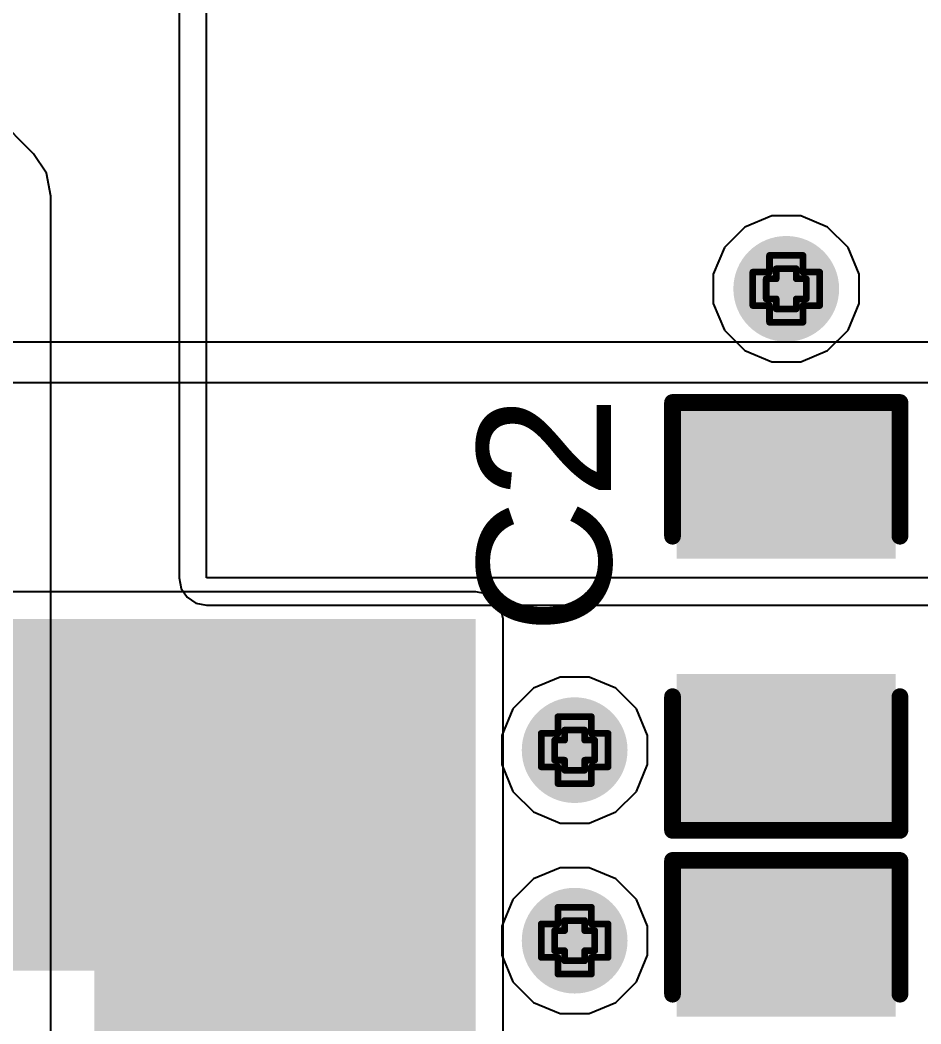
# Model space of a CAD drawing. Header units: inches. Extents: x -7 to 5163, y -3 to 5149.
# Drawn here: x 11.51 to 18.36, y 114.89 to 122.51 of the extents above; entities that cross this region are included whole.
import ezdxf

# ---------------------------------------------------------------- set-up
doc = ezdxf.new("R2010")
doc.units = ezdxf.units.IN
for name, color, linetype in [('Bottom Layer', 5, 'Continuous'), ('Bottom Solder', 6, 'Continuous'), ('Drill Drawing', 1, 'Continuous'), ('GND', 76, 'Continuous'), ('PWR', 16, 'Continuous'), ('Top Layer', 1, 'Continuous'), ('Top Overlay', 2, 'Continuous'), ('Top Paste', 8, 'Continuous'), ('Top Solder', 216, 'Continuous'), ('Via Holes', 16, 'Continuous')]:
    doc.layers.add(name, color=color, linetype=linetype)
doc.styles.add('Arial', font='', dxfattribs={"height": 0.2})
doc.styles.get('Arial').set_extended_font_data('Arial')

# ---------------------------------------------------------------- blocks, each defined once
blk = doc.blocks.new('C___0805_90')
at = {"layer": 'Top Layer'}
for points in [[(-1.524, 0.762), (-0.508, 0.762), (-0.508, -0.762), (-1.524, -0.762)], [(0.508, 0.762), (1.524, 0.762), (1.524, -0.762), (0.508, -0.762)]]:
    blk.add_hatch(color=1, dxfattribs=at).paths.add_polyline_path(points)
at = {"layer": 'Top Paste'}
for points in [[(-1.524, 0.762), (-0.508, 0.762), (-0.508, -0.762), (-1.524, -0.762)], [(0.508, 0.762), (1.524, 0.762), (1.524, -0.762), (0.508, -0.762)]]:
    blk.add_hatch(color=8, dxfattribs=at).paths.add_polyline_path(points)
at = {"layer": 'Top Solder'}
for points in [[(-1.594, 0.832), (-0.438, 0.832), (-0.438, -0.832), (-1.594, -0.832)], [(0.438, 0.832), (1.594, 0.832), (1.594, -0.832), (0.438, -0.832)]]:
    blk.add_hatch(color=216, dxfattribs=at).paths.add_polyline_path(points)
at = {"layer": 'Top Overlay'}
for points in [[(-1.6256, -0.8636, 0.127, 0.127, 0), (-1.6256, 0.8636, 0.127, 0.127, 0)], [(-0.6096, 0.8636, 0.127, 0.127, 0), (-1.6256, 0.8636, 0.127, 0.127, 0)], [(1.6256, 0.8636, 0.127, 0.127, 0), (0.6096, 0.8636, 0.127, 0.127, 0)], [(1.6256, -0.8636, 0.127, 0.127, 0), (1.6256, 0.8636, 0.127, 0.127, 0)], [(-0.6096, -0.8636, 0.127, 0.127, 0), (-1.6256, -0.8636, 0.127, 0.127, 0)], [(1.6256, -0.8636, 0.127, 0.127, 0), (0.6096, -0.8636, 0.127, 0.127, 0)]]:
    blk.add_lwpolyline(points, format="xyseb", dxfattribs=at)
for points in [[(-1.6574, 0.8636, 0.0635, 0.0635, 1), (-1.5938, 0.8636, 0.0635, 0.0635, 1)], [(-1.6574, 0.8636, 0.0635, 0.0635, 1), (-1.5938, 0.8636, 0.0635, 0.0635, 1)], [(-0.6413, 0.8636, 0.0635, 0.0635, 1), (-0.5778, 0.8636, 0.0635, 0.0635, 1)], [(0.5778, 0.8636, 0.0635, 0.0635, 1), (0.6413, 0.8636, 0.0635, 0.0635, 1)], [(1.5938, 0.8636, 0.0635, 0.0635, 1), (1.6574, 0.8636, 0.0635, 0.0635, 1)], [(1.5938, 0.8636, 0.0635, 0.0635, 1), (1.6574, 0.8636, 0.0635, 0.0635, 1)], [(-1.6574, -0.8636, 0.0635, 0.0635, 1), (-1.5938, -0.8636, 0.0635, 0.0635, 1)], [(-1.6574, -0.8636, 0.0635, 0.0635, 1), (-1.5938, -0.8636, 0.0635, 0.0635, 1)], [(-0.6413, -0.8636, 0.0635, 0.0635, 1), (-0.5778, -0.8636, 0.0635, 0.0635, 1)], [(0.5778, -0.8636, 0.0635, 0.0635, 1), (0.6413, -0.8636, 0.0635, 0.0635, 1)], [(1.5938, -0.8636, 0.0635, 0.0635, 1), (1.6574, -0.8636, 0.0635, 0.0635, 1)], [(1.5938, -0.8636, 0.0635, 0.0635, 1), (1.6574, -0.8636, 0.0635, 0.0635, 1)]]:
    blk.add_lwpolyline(points, format="xyseb", close=True, dxfattribs=at)
blk = doc.blocks.new('C___0805_91')
at = {"layer": 'Top Layer'}
for points in [[(-1.524, 0.762), (-0.508, 0.762), (-0.508, -0.762), (-1.524, -0.762)], [(0.508, 0.762), (1.524, 0.762), (1.524, -0.762), (0.508, -0.762)]]:
    blk.add_hatch(color=1, dxfattribs=at).paths.add_polyline_path(points)
at = {"layer": 'Top Paste'}
for points in [[(-1.524, 0.762), (-0.508, 0.762), (-0.508, -0.762), (-1.524, -0.762)], [(0.508, 0.762), (1.524, 0.762), (1.524, -0.762), (0.508, -0.762)]]:
    blk.add_hatch(color=8, dxfattribs=at).paths.add_polyline_path(points)
at = {"layer": 'Top Solder'}
for points in [[(-1.594, 0.832), (-0.438, 0.832), (-0.438, -0.832), (-1.594, -0.832)], [(0.438, 0.832), (1.594, 0.832), (1.594, -0.832), (0.438, -0.832)]]:
    blk.add_hatch(color=216, dxfattribs=at).paths.add_polyline_path(points)
at = {"layer": 'Top Overlay'}
for points in [[(-1.6256, 0.8636, 0.127, 0.127, 0), (-1.6256, -0.8636, 0.127, 0.127, 0)], [(-1.6256, 0.8636, 0.127, 0.127, 0), (-0.6096, 0.8636, 0.127, 0.127, 0)], [(0.6096, 0.8636, 0.127, 0.127, 0), (1.6256, 0.8636, 0.127, 0.127, 0)], [(1.6256, 0.8636, 0.127, 0.127, 0), (1.6256, -0.8636, 0.127, 0.127, 0)], [(-1.6256, -0.8636, 0.127, 0.127, 0), (-0.6096, -0.8636, 0.127, 0.127, 0)], [(0.6096, -0.8636, 0.127, 0.127, 0), (1.6256, -0.8636, 0.127, 0.127, 0)]]:
    blk.add_lwpolyline(points, format="xyseb", dxfattribs=at)
for points in [[(-1.6574, 0.8636, 0.0635, 0.0635, 1), (-1.5938, 0.8636, 0.0635, 0.0635, 1)], [(-1.6574, 0.8636, 0.0635, 0.0635, 1), (-1.5938, 0.8636, 0.0635, 0.0635, 1)], [(-0.6413, 0.8636, 0.0635, 0.0635, 1), (-0.5778, 0.8636, 0.0635, 0.0635, 1)], [(0.5778, 0.8636, 0.0635, 0.0635, 1), (0.6413, 0.8636, 0.0635, 0.0635, 1)], [(1.5938, 0.8636, 0.0635, 0.0635, 1), (1.6574, 0.8636, 0.0635, 0.0635, 1)], [(1.5938, 0.8636, 0.0635, 0.0635, 1), (1.6574, 0.8636, 0.0635, 0.0635, 1)], [(-1.6574, -0.8636, 0.0635, 0.0635, 1), (-1.5938, -0.8636, 0.0635, 0.0635, 1)], [(-1.6574, -0.8636, 0.0635, 0.0635, 1), (-1.5938, -0.8636, 0.0635, 0.0635, 1)], [(-0.6413, -0.8636, 0.0635, 0.0635, 1), (-0.5778, -0.8636, 0.0635, 0.0635, 1)], [(0.5778, -0.8636, 0.0635, 0.0635, 1), (0.6413, -0.8636, 0.0635, 0.0635, 1)], [(1.5938, -0.8636, 0.0635, 0.0635, 1), (1.6574, -0.8636, 0.0635, 0.0635, 1)], [(1.5938, -0.8636, 0.0635, 0.0635, 1), (1.6574, -0.8636, 0.0635, 0.0635, 1)]]:
    blk.add_lwpolyline(points, format="xyseb", close=True, dxfattribs=at)

msp = doc.modelspace()

# ---------------------------------------------------------------- hatches: boundary and pattern name
at = {"layer": 'Bottom Layer'}
h = msp.add_hatch(color=5, dxfattribs=at)
edge = h.paths.add_edge_path()
edge.add_arc((17.3323, 120.4722), 0.3, 0, 360)
for points in [[(6.985, 115.2906), (14.9745, 115.2906), (14.9745, 117.9639), (6.985, 117.9639)], [(12.0763, 108.46), (14.9745, 108.46), (14.9745, 117.9639), (12.0763, 117.9639)]]:
    msp.add_hatch(color=5, dxfattribs=at).paths.add_polyline_path(points)
h = msp.add_hatch(color=5, dxfattribs=at)
edge = h.paths.add_edge_path()
edge.add_arc((15.7254, 116.967), 0.3, 0, 360)
h = msp.add_hatch(color=5, dxfattribs=at)
edge = h.paths.add_edge_path()
edge.add_arc((15.7254, 115.5192), 0.3, 0, 360)
at = {"layer": 'Bottom Solder'}
h = msp.add_hatch(color=6, dxfattribs=at)
edge = h.paths.add_edge_path()
edge.add_arc((17.3323, 120.4722), 0.4016, 0, 360)
h = msp.add_hatch(color=6, dxfattribs=at)
edge = h.paths.add_edge_path()
edge.add_arc((15.7254, 116.967), 0.4016, 0, 360)
h = msp.add_hatch(color=6, dxfattribs=at)
edge = h.paths.add_edge_path()
edge.add_arc((15.7254, 115.5192), 0.4016, 0, 360)
at = {"layer": 'GND'}
h = msp.add_hatch(color=76, dxfattribs=at)
edge = h.paths.add_edge_path()
edge.add_arc((17.3323, 120.4722), 0.3, 0, 360)
h = msp.add_hatch(color=76, dxfattribs=at)
edge = h.paths.add_edge_path()
edge.add_arc((15.7254, 116.967), 0.3, 0, 360)
h = msp.add_hatch(color=76, dxfattribs=at)
edge = h.paths.add_edge_path()
edge.add_arc((15.7254, 115.5192), 0.3, 0, 360)
at = {"layer": 'PWR'}
h = msp.add_hatch(color=16, dxfattribs=at)
edge = h.paths.add_edge_path()
edge.add_arc((17.3323, 120.4722), 0.3, 0, 360)
h = msp.add_hatch(color=16, dxfattribs=at)
edge = h.paths.add_edge_path()
edge.add_arc((15.7254, 116.967), 0.3, 0, 360)
h = msp.add_hatch(color=16, dxfattribs=at)
edge = h.paths.add_edge_path()
edge.add_arc((15.7254, 115.5192), 0.3, 0, 360)
at = {"layer": 'Top Layer'}
h = msp.add_hatch(color=1, dxfattribs=at)
edge = h.paths.add_edge_path()
edge.add_arc((17.3323, 120.4722), 0.3, 0, 360)
h = msp.add_hatch(color=1, dxfattribs=at)
edge = h.paths.add_edge_path()
edge.add_arc((15.7254, 116.967), 0.3, 0, 360)
h = msp.add_hatch(color=1, dxfattribs=at)
edge = h.paths.add_edge_path()
edge.add_arc((15.7254, 115.5192), 0.3, 0, 360)
at = {"layer": 'Top Solder'}
h = msp.add_hatch(color=216, dxfattribs=at)
edge = h.paths.add_edge_path()
edge.add_arc((17.3323, 120.4722), 0.4016, 0, 360)
h = msp.add_hatch(color=216, dxfattribs=at)
edge = h.paths.add_edge_path()
edge.add_arc((15.7254, 116.967), 0.4016, 0, 360)
h = msp.add_hatch(color=216, dxfattribs=at)
edge = h.paths.add_edge_path()
edge.add_arc((15.7254, 115.5192), 0.4016, 0, 360)
at = {"layer": 'Via Holes'}
h = msp.add_hatch(color=7, dxfattribs=at)
edge = h.paths.add_edge_path()
edge.add_arc((17.3323, 120.4722), 0.15, 0, 360)
h = msp.add_hatch(color=7, dxfattribs=at)
edge = h.paths.add_edge_path()
edge.add_arc((15.7254, 116.967), 0.15, 0, 360)
h = msp.add_hatch(color=7, dxfattribs=at)
edge = h.paths.add_edge_path()
edge.add_arc((15.7254, 115.5192), 0.15, 0, 360)

# ---------------------------------------------------------------- linework, layer by layer
at = {"layer": 'Bottom Layer'}
for p, q in [((17.2221, 121.0262), (17.0184, 120.9419)), ((17.4425, 121.0262), (17.2221, 121.0262)), ((17.6461, 120.9419), (17.4425, 121.0262)), ((17.0184, 120.9419), (16.8626, 120.786)), ((17.8019, 120.786), (17.6461, 120.9419)), ((16.8626, 120.786), (16.7783, 120.5824)), ((17.8863, 120.5824), (17.8019, 120.786)), ((16.7783, 120.5824), (16.7783, 120.362)), ((17.8863, 120.362), (17.8863, 120.5824)), ((16.7783, 120.362), (16.8626, 120.1584)), ((17.8019, 120.1584), (17.8863, 120.362)), ((16.8626, 120.1584), (17.0184, 120.0025)), ((17.6461, 120.0025), (17.8019, 120.1584)), ((17.0184, 120.0025), (17.2221, 119.9182)), ((17.4425, 119.9182), (17.6461, 120.0025)), ((17.2221, 119.9182), (17.4425, 119.9182)), ((14.9745, 118.171), (8.3421, 118.171)), ((15.0537, 118.1553), (14.9745, 118.171)), ((15.121, 118.1104), (15.0537, 118.1553)), ((15.1659, 118.0431), (15.121, 118.1104)), ((15.1816, 117.9639), (15.1659, 118.0431)), ((15.1816, 111.2509), (15.1816, 117.9639))]:
    msp.add_line(p, q, dxfattribs=at)
at = {"layer": 'Drill Drawing'}
for points in [[(17.2053, 120.5992, 0.0508, 0.0508, 0), (17.2053, 120.7262, 0.0508, 0.0508, 0)], [(17.2053, 120.7262, 0.0508, 0.0508, 0), (17.4593, 120.7262, 0.0508, 0.0508, 0)], [(17.4593, 120.5992, 0.0508, 0.0508, 0), (17.4593, 120.7262, 0.0508, 0.0508, 0)], [(17.0783, 120.3452, 0.0508, 0.0508, 0), (17.0783, 120.5992, 0.0508, 0.0508, 0)], [(17.0783, 120.5992, 0.0508, 0.0508, 0), (17.2053, 120.5992, 0.0508, 0.0508, 0)], [(17.2561, 120.5484, 0.0508, 0.0508, 0), (17.2561, 120.6246, 0.0508, 0.0508, 0)], [(17.2561, 120.6246, 0.0508, 0.0508, 0), (17.4085, 120.6246, 0.0508, 0.0508, 0)], [(17.4085, 120.5484, 0.0508, 0.0508, 0), (17.4085, 120.6246, 0.0508, 0.0508, 0)], [(17.4593, 120.5992, 0.0508, 0.0508, 0), (17.5863, 120.5992, 0.0508, 0.0508, 0)], [(17.5863, 120.3452, 0.0508, 0.0508, 0), (17.5863, 120.5992, 0.0508, 0.0508, 0)], [(17.1799, 120.396, 0.0508, 0.0508, 0), (17.1799, 120.5484, 0.0508, 0.0508, 0)], [(17.1799, 120.5484, 0.0508, 0.0508, 0), (17.2561, 120.5484, 0.0508, 0.0508, 0)], [(17.4085, 120.5484, 0.0508, 0.0508, 0), (17.4847, 120.5484, 0.0508, 0.0508, 0)], [(17.4847, 120.396, 0.0508, 0.0508, 0), (17.4847, 120.5484, 0.0508, 0.0508, 0)], [(17.0783, 120.3452, 0.0508, 0.0508, 0), (17.2053, 120.3452, 0.0508, 0.0508, 0)], [(17.1799, 120.396, 0.0508, 0.0508, 0), (17.2561, 120.396, 0.0508, 0.0508, 0)], [(17.2053, 120.2182, 0.0508, 0.0508, 0), (17.2053, 120.3452, 0.0508, 0.0508, 0)], [(17.2561, 120.3198, 0.0508, 0.0508, 0), (17.2561, 120.396, 0.0508, 0.0508, 0)], [(17.4085, 120.396, 0.0508, 0.0508, 0), (17.4847, 120.396, 0.0508, 0.0508, 0)], [(17.4085, 120.3198, 0.0508, 0.0508, 0), (17.4085, 120.396, 0.0508, 0.0508, 0)], [(17.4593, 120.3452, 0.0508, 0.0508, 0), (17.5863, 120.3452, 0.0508, 0.0508, 0)], [(17.4593, 120.2182, 0.0508, 0.0508, 0), (17.4593, 120.3452, 0.0508, 0.0508, 0)], [(17.2561, 120.3198, 0.0508, 0.0508, 0), (17.4085, 120.3198, 0.0508, 0.0508, 0)], [(17.2053, 120.2182, 0.0508, 0.0508, 0), (17.4593, 120.2182, 0.0508, 0.0508, 0)], [(15.5984, 117.094, 0.0508, 0.0508, 0), (15.5984, 117.221, 0.0508, 0.0508, 0)], [(15.5984, 117.221, 0.0508, 0.0508, 0), (15.8524, 117.221, 0.0508, 0.0508, 0)], [(15.8524, 117.094, 0.0508, 0.0508, 0), (15.8524, 117.221, 0.0508, 0.0508, 0)], [(15.4714, 116.84, 0.0508, 0.0508, 0), (15.4714, 117.094, 0.0508, 0.0508, 0)], [(15.4714, 117.094, 0.0508, 0.0508, 0), (15.5984, 117.094, 0.0508, 0.0508, 0)], [(15.6492, 117.0432, 0.0508, 0.0508, 0), (15.6492, 117.1194, 0.0508, 0.0508, 0)], [(15.6492, 117.1194, 0.0508, 0.0508, 0), (15.8016, 117.1194, 0.0508, 0.0508, 0)], [(15.8016, 117.0432, 0.0508, 0.0508, 0), (15.8016, 117.1194, 0.0508, 0.0508, 0)], [(15.8524, 117.094, 0.0508, 0.0508, 0), (15.9794, 117.094, 0.0508, 0.0508, 0)], [(15.9794, 116.84, 0.0508, 0.0508, 0), (15.9794, 117.094, 0.0508, 0.0508, 0)], [(15.573, 116.8908, 0.0508, 0.0508, 0), (15.573, 117.0432, 0.0508, 0.0508, 0)], [(15.573, 117.0432, 0.0508, 0.0508, 0), (15.6492, 117.0432, 0.0508, 0.0508, 0)], [(15.8016, 117.0432, 0.0508, 0.0508, 0), (15.8778, 117.0432, 0.0508, 0.0508, 0)], [(15.8778, 116.8908, 0.0508, 0.0508, 0), (15.8778, 117.0432, 0.0508, 0.0508, 0)], [(15.4714, 116.84, 0.0508, 0.0508, 0), (15.5984, 116.84, 0.0508, 0.0508, 0)], [(15.573, 116.8908, 0.0508, 0.0508, 0), (15.6492, 116.8908, 0.0508, 0.0508, 0)], [(15.5984, 116.713, 0.0508, 0.0508, 0), (15.5984, 116.84, 0.0508, 0.0508, 0)], [(15.6492, 116.8146, 0.0508, 0.0508, 0), (15.6492, 116.8908, 0.0508, 0.0508, 0)], [(15.8016, 116.8908, 0.0508, 0.0508, 0), (15.8778, 116.8908, 0.0508, 0.0508, 0)], [(15.8016, 116.8146, 0.0508, 0.0508, 0), (15.8016, 116.8908, 0.0508, 0.0508, 0)], [(15.8524, 116.84, 0.0508, 0.0508, 0), (15.9794, 116.84, 0.0508, 0.0508, 0)], [(15.8524, 116.713, 0.0508, 0.0508, 0), (15.8524, 116.84, 0.0508, 0.0508, 0)], [(15.6492, 116.8146, 0.0508, 0.0508, 0), (15.8016, 116.8146, 0.0508, 0.0508, 0)], [(15.5984, 116.713, 0.0508, 0.0508, 0), (15.8524, 116.713, 0.0508, 0.0508, 0)], [(15.5984, 115.6462, 0.0508, 0.0508, 0), (15.5984, 115.7732, 0.0508, 0.0508, 0)], [(15.5984, 115.7732, 0.0508, 0.0508, 0), (15.8524, 115.7732, 0.0508, 0.0508, 0)], [(15.8524, 115.6462, 0.0508, 0.0508, 0), (15.8524, 115.7732, 0.0508, 0.0508, 0)], [(15.4714, 115.3922, 0.0508, 0.0508, 0), (15.4714, 115.6462, 0.0508, 0.0508, 0)], [(15.4714, 115.6462, 0.0508, 0.0508, 0), (15.5984, 115.6462, 0.0508, 0.0508, 0)], [(15.6492, 115.5954, 0.0508, 0.0508, 0), (15.6492, 115.6716, 0.0508, 0.0508, 0)], [(15.6492, 115.6716, 0.0508, 0.0508, 0), (15.8016, 115.6716, 0.0508, 0.0508, 0)], [(15.8016, 115.5954, 0.0508, 0.0508, 0), (15.8016, 115.6716, 0.0508, 0.0508, 0)], [(15.8524, 115.6462, 0.0508, 0.0508, 0), (15.9794, 115.6462, 0.0508, 0.0508, 0)], [(15.9794, 115.3922, 0.0508, 0.0508, 0), (15.9794, 115.6462, 0.0508, 0.0508, 0)], [(15.573, 115.443, 0.0508, 0.0508, 0), (15.573, 115.5954, 0.0508, 0.0508, 0)], [(15.573, 115.5954, 0.0508, 0.0508, 0), (15.6492, 115.5954, 0.0508, 0.0508, 0)], [(15.8016, 115.5954, 0.0508, 0.0508, 0), (15.8778, 115.5954, 0.0508, 0.0508, 0)], [(15.8778, 115.443, 0.0508, 0.0508, 0), (15.8778, 115.5954, 0.0508, 0.0508, 0)], [(15.4714, 115.3922, 0.0508, 0.0508, 0), (15.5984, 115.3922, 0.0508, 0.0508, 0)], [(15.573, 115.443, 0.0508, 0.0508, 0), (15.6492, 115.443, 0.0508, 0.0508, 0)], [(15.5984, 115.2652, 0.0508, 0.0508, 0), (15.5984, 115.3922, 0.0508, 0.0508, 0)], [(15.6492, 115.3668, 0.0508, 0.0508, 0), (15.6492, 115.443, 0.0508, 0.0508, 0)], [(15.8016, 115.443, 0.0508, 0.0508, 0), (15.8778, 115.443, 0.0508, 0.0508, 0)], [(15.8016, 115.3668, 0.0508, 0.0508, 0), (15.8016, 115.443, 0.0508, 0.0508, 0)], [(15.8524, 115.3922, 0.0508, 0.0508, 0), (15.9794, 115.3922, 0.0508, 0.0508, 0)], [(15.8524, 115.2652, 0.0508, 0.0508, 0), (15.8524, 115.3922, 0.0508, 0.0508, 0)], [(15.6492, 115.3668, 0.0508, 0.0508, 0), (15.8016, 115.3668, 0.0508, 0.0508, 0)], [(15.5984, 115.2652, 0.0508, 0.0508, 0), (15.8524, 115.2652, 0.0508, 0.0508, 0)]]:
    msp.add_lwpolyline(points, format="xyseb", dxfattribs=at)
for points in [[(17.1926, 120.7262, 0.0254, 0.0254, 1), (17.218, 120.7262, 0.0254, 0.0254, 1)], [(17.1926, 120.7262, 0.0254, 0.0254, 1), (17.218, 120.7262, 0.0254, 0.0254, 1)], [(17.4466, 120.7262, 0.0254, 0.0254, 1), (17.472, 120.7262, 0.0254, 0.0254, 1)], [(17.4466, 120.7262, 0.0254, 0.0254, 1), (17.472, 120.7262, 0.0254, 0.0254, 1)], [(17.0656, 120.5992, 0.0254, 0.0254, 1), (17.091, 120.5992, 0.0254, 0.0254, 1)], [(17.0656, 120.5992, 0.0254, 0.0254, 1), (17.091, 120.5992, 0.0254, 0.0254, 1)], [(17.1926, 120.5992, 0.0254, 0.0254, 1), (17.218, 120.5992, 0.0254, 0.0254, 1)], [(17.1926, 120.5992, 0.0254, 0.0254, 1), (17.218, 120.5992, 0.0254, 0.0254, 1)], [(17.2434, 120.6246, 0.0254, 0.0254, 1), (17.2688, 120.6246, 0.0254, 0.0254, 1)], [(17.2434, 120.6246, 0.0254, 0.0254, 1), (17.2688, 120.6246, 0.0254, 0.0254, 1)], [(17.3958, 120.6246, 0.0254, 0.0254, 1), (17.4212, 120.6246, 0.0254, 0.0254, 1)], [(17.3958, 120.6246, 0.0254, 0.0254, 1), (17.4212, 120.6246, 0.0254, 0.0254, 1)], [(17.4466, 120.5992, 0.0254, 0.0254, 1), (17.472, 120.5992, 0.0254, 0.0254, 1)], [(17.4466, 120.5992, 0.0254, 0.0254, 1), (17.472, 120.5992, 0.0254, 0.0254, 1)], [(17.5736, 120.5992, 0.0254, 0.0254, 1), (17.599, 120.5992, 0.0254, 0.0254, 1)], [(17.5736, 120.5992, 0.0254, 0.0254, 1), (17.599, 120.5992, 0.0254, 0.0254, 1)], [(17.1672, 120.5484, 0.0254, 0.0254, 1), (17.1926, 120.5484, 0.0254, 0.0254, 1)], [(17.1672, 120.5484, 0.0254, 0.0254, 1), (17.1926, 120.5484, 0.0254, 0.0254, 1)], [(17.2434, 120.5484, 0.0254, 0.0254, 1), (17.2688, 120.5484, 0.0254, 0.0254, 1)], [(17.2434, 120.5484, 0.0254, 0.0254, 1), (17.2688, 120.5484, 0.0254, 0.0254, 1)], [(17.3958, 120.5484, 0.0254, 0.0254, 1), (17.4212, 120.5484, 0.0254, 0.0254, 1)], [(17.3958, 120.5484, 0.0254, 0.0254, 1), (17.4212, 120.5484, 0.0254, 0.0254, 1)], [(17.472, 120.5484, 0.0254, 0.0254, 1), (17.4974, 120.5484, 0.0254, 0.0254, 1)], [(17.472, 120.5484, 0.0254, 0.0254, 1), (17.4974, 120.5484, 0.0254, 0.0254, 1)], [(17.0656, 120.3452, 0.0254, 0.0254, 1), (17.091, 120.3452, 0.0254, 0.0254, 1)], [(17.0656, 120.3452, 0.0254, 0.0254, 1), (17.091, 120.3452, 0.0254, 0.0254, 1)], [(17.1672, 120.396, 0.0254, 0.0254, 1), (17.1926, 120.396, 0.0254, 0.0254, 1)], [(17.1672, 120.396, 0.0254, 0.0254, 1), (17.1926, 120.396, 0.0254, 0.0254, 1)], [(17.1926, 120.3452, 0.0254, 0.0254, 1), (17.218, 120.3452, 0.0254, 0.0254, 1)], [(17.1926, 120.3452, 0.0254, 0.0254, 1), (17.218, 120.3452, 0.0254, 0.0254, 1)], [(17.2434, 120.396, 0.0254, 0.0254, 1), (17.2688, 120.396, 0.0254, 0.0254, 1)], [(17.2434, 120.396, 0.0254, 0.0254, 1), (17.2688, 120.396, 0.0254, 0.0254, 1)], [(17.3958, 120.396, 0.0254, 0.0254, 1), (17.4212, 120.396, 0.0254, 0.0254, 1)], [(17.3958, 120.396, 0.0254, 0.0254, 1), (17.4212, 120.396, 0.0254, 0.0254, 1)], [(17.4466, 120.3452, 0.0254, 0.0254, 1), (17.472, 120.3452, 0.0254, 0.0254, 1)], [(17.4466, 120.3452, 0.0254, 0.0254, 1), (17.472, 120.3452, 0.0254, 0.0254, 1)], [(17.472, 120.396, 0.0254, 0.0254, 1), (17.4974, 120.396, 0.0254, 0.0254, 1)], [(17.472, 120.396, 0.0254, 0.0254, 1), (17.4974, 120.396, 0.0254, 0.0254, 1)], [(17.5736, 120.3452, 0.0254, 0.0254, 1), (17.599, 120.3452, 0.0254, 0.0254, 1)], [(17.5736, 120.3452, 0.0254, 0.0254, 1), (17.599, 120.3452, 0.0254, 0.0254, 1)], [(17.2434, 120.3198, 0.0254, 0.0254, 1), (17.2688, 120.3198, 0.0254, 0.0254, 1)], [(17.2434, 120.3198, 0.0254, 0.0254, 1), (17.2688, 120.3198, 0.0254, 0.0254, 1)], [(17.3958, 120.3198, 0.0254, 0.0254, 1), (17.4212, 120.3198, 0.0254, 0.0254, 1)], [(17.3958, 120.3198, 0.0254, 0.0254, 1), (17.4212, 120.3198, 0.0254, 0.0254, 1)], [(17.1926, 120.2182, 0.0254, 0.0254, 1), (17.218, 120.2182, 0.0254, 0.0254, 1)], [(17.1926, 120.2182, 0.0254, 0.0254, 1), (17.218, 120.2182, 0.0254, 0.0254, 1)], [(17.4466, 120.2182, 0.0254, 0.0254, 1), (17.472, 120.2182, 0.0254, 0.0254, 1)], [(17.4466, 120.2182, 0.0254, 0.0254, 1), (17.472, 120.2182, 0.0254, 0.0254, 1)], [(15.5857, 117.221, 0.0254, 0.0254, 1), (15.6111, 117.221, 0.0254, 0.0254, 1)], [(15.5857, 117.221, 0.0254, 0.0254, 1), (15.6111, 117.221, 0.0254, 0.0254, 1)], [(15.8397, 117.221, 0.0254, 0.0254, 1), (15.8651, 117.221, 0.0254, 0.0254, 1)], [(15.8397, 117.221, 0.0254, 0.0254, 1), (15.8651, 117.221, 0.0254, 0.0254, 1)], [(15.4587, 117.094, 0.0254, 0.0254, 1), (15.4841, 117.094, 0.0254, 0.0254, 1)], [(15.4587, 117.094, 0.0254, 0.0254, 1), (15.4841, 117.094, 0.0254, 0.0254, 1)], [(15.5857, 117.094, 0.0254, 0.0254, 1), (15.6111, 117.094, 0.0254, 0.0254, 1)], [(15.5857, 117.094, 0.0254, 0.0254, 1), (15.6111, 117.094, 0.0254, 0.0254, 1)], [(15.6365, 117.1194, 0.0254, 0.0254, 1), (15.6619, 117.1194, 0.0254, 0.0254, 1)], [(15.6365, 117.1194, 0.0254, 0.0254, 1), (15.6619, 117.1194, 0.0254, 0.0254, 1)], [(15.7889, 117.1194, 0.0254, 0.0254, 1), (15.8143, 117.1194, 0.0254, 0.0254, 1)], [(15.7889, 117.1194, 0.0254, 0.0254, 1), (15.8143, 117.1194, 0.0254, 0.0254, 1)], [(15.8397, 117.094, 0.0254, 0.0254, 1), (15.8651, 117.094, 0.0254, 0.0254, 1)], [(15.8397, 117.094, 0.0254, 0.0254, 1), (15.8651, 117.094, 0.0254, 0.0254, 1)], [(15.9667, 117.094, 0.0254, 0.0254, 1), (15.9921, 117.094, 0.0254, 0.0254, 1)], [(15.9667, 117.094, 0.0254, 0.0254, 1), (15.9921, 117.094, 0.0254, 0.0254, 1)], [(15.5603, 117.0432, 0.0254, 0.0254, 1), (15.5857, 117.0432, 0.0254, 0.0254, 1)], [(15.5603, 117.0432, 0.0254, 0.0254, 1), (15.5857, 117.0432, 0.0254, 0.0254, 1)], [(15.6365, 117.0432, 0.0254, 0.0254, 1), (15.6619, 117.0432, 0.0254, 0.0254, 1)], [(15.6365, 117.0432, 0.0254, 0.0254, 1), (15.6619, 117.0432, 0.0254, 0.0254, 1)], [(15.7889, 117.0432, 0.0254, 0.0254, 1), (15.8143, 117.0432, 0.0254, 0.0254, 1)], [(15.7889, 117.0432, 0.0254, 0.0254, 1), (15.8143, 117.0432, 0.0254, 0.0254, 1)], [(15.8651, 117.0432, 0.0254, 0.0254, 1), (15.8905, 117.0432, 0.0254, 0.0254, 1)], [(15.8651, 117.0432, 0.0254, 0.0254, 1), (15.8905, 117.0432, 0.0254, 0.0254, 1)], [(15.4587, 116.84, 0.0254, 0.0254, 1), (15.4841, 116.84, 0.0254, 0.0254, 1)], [(15.4587, 116.84, 0.0254, 0.0254, 1), (15.4841, 116.84, 0.0254, 0.0254, 1)], [(15.5603, 116.8908, 0.0254, 0.0254, 1), (15.5857, 116.8908, 0.0254, 0.0254, 1)], [(15.5603, 116.8908, 0.0254, 0.0254, 1), (15.5857, 116.8908, 0.0254, 0.0254, 1)], [(15.5857, 116.84, 0.0254, 0.0254, 1), (15.6111, 116.84, 0.0254, 0.0254, 1)], [(15.5857, 116.84, 0.0254, 0.0254, 1), (15.6111, 116.84, 0.0254, 0.0254, 1)], [(15.6365, 116.8908, 0.0254, 0.0254, 1), (15.6619, 116.8908, 0.0254, 0.0254, 1)], [(15.6365, 116.8908, 0.0254, 0.0254, 1), (15.6619, 116.8908, 0.0254, 0.0254, 1)], [(15.7889, 116.8908, 0.0254, 0.0254, 1), (15.8143, 116.8908, 0.0254, 0.0254, 1)], [(15.7889, 116.8908, 0.0254, 0.0254, 1), (15.8143, 116.8908, 0.0254, 0.0254, 1)], [(15.8397, 116.84, 0.0254, 0.0254, 1), (15.8651, 116.84, 0.0254, 0.0254, 1)], [(15.8397, 116.84, 0.0254, 0.0254, 1), (15.8651, 116.84, 0.0254, 0.0254, 1)], [(15.8651, 116.8908, 0.0254, 0.0254, 1), (15.8905, 116.8908, 0.0254, 0.0254, 1)], [(15.8651, 116.8908, 0.0254, 0.0254, 1), (15.8905, 116.8908, 0.0254, 0.0254, 1)], [(15.9667, 116.84, 0.0254, 0.0254, 1), (15.9921, 116.84, 0.0254, 0.0254, 1)], [(15.9667, 116.84, 0.0254, 0.0254, 1), (15.9921, 116.84, 0.0254, 0.0254, 1)], [(15.6365, 116.8146, 0.0254, 0.0254, 1), (15.6619, 116.8146, 0.0254, 0.0254, 1)], [(15.6365, 116.8146, 0.0254, 0.0254, 1), (15.6619, 116.8146, 0.0254, 0.0254, 1)], [(15.7889, 116.8146, 0.0254, 0.0254, 1), (15.8143, 116.8146, 0.0254, 0.0254, 1)], [(15.7889, 116.8146, 0.0254, 0.0254, 1), (15.8143, 116.8146, 0.0254, 0.0254, 1)], [(15.5857, 116.713, 0.0254, 0.0254, 1), (15.6111, 116.713, 0.0254, 0.0254, 1)], [(15.5857, 116.713, 0.0254, 0.0254, 1), (15.6111, 116.713, 0.0254, 0.0254, 1)], [(15.8397, 116.713, 0.0254, 0.0254, 1), (15.8651, 116.713, 0.0254, 0.0254, 1)], [(15.8397, 116.713, 0.0254, 0.0254, 1), (15.8651, 116.713, 0.0254, 0.0254, 1)], [(15.5857, 115.7732, 0.0254, 0.0254, 1), (15.6111, 115.7732, 0.0254, 0.0254, 1)], [(15.5857, 115.7732, 0.0254, 0.0254, 1), (15.6111, 115.7732, 0.0254, 0.0254, 1)], [(15.8397, 115.7732, 0.0254, 0.0254, 1), (15.8651, 115.7732, 0.0254, 0.0254, 1)], [(15.8397, 115.7732, 0.0254, 0.0254, 1), (15.8651, 115.7732, 0.0254, 0.0254, 1)], [(15.4587, 115.6462, 0.0254, 0.0254, 1), (15.4841, 115.6462, 0.0254, 0.0254, 1)], [(15.4587, 115.6462, 0.0254, 0.0254, 1), (15.4841, 115.6462, 0.0254, 0.0254, 1)], [(15.5857, 115.6462, 0.0254, 0.0254, 1), (15.6111, 115.6462, 0.0254, 0.0254, 1)], [(15.5857, 115.6462, 0.0254, 0.0254, 1), (15.6111, 115.6462, 0.0254, 0.0254, 1)], [(15.6365, 115.6716, 0.0254, 0.0254, 1), (15.6619, 115.6716, 0.0254, 0.0254, 1)], [(15.6365, 115.6716, 0.0254, 0.0254, 1), (15.6619, 115.6716, 0.0254, 0.0254, 1)], [(15.7889, 115.6716, 0.0254, 0.0254, 1), (15.8143, 115.6716, 0.0254, 0.0254, 1)], [(15.7889, 115.6716, 0.0254, 0.0254, 1), (15.8143, 115.6716, 0.0254, 0.0254, 1)], [(15.8397, 115.6462, 0.0254, 0.0254, 1), (15.8651, 115.6462, 0.0254, 0.0254, 1)], [(15.8397, 115.6462, 0.0254, 0.0254, 1), (15.8651, 115.6462, 0.0254, 0.0254, 1)], [(15.9667, 115.6462, 0.0254, 0.0254, 1), (15.9921, 115.6462, 0.0254, 0.0254, 1)], [(15.9667, 115.6462, 0.0254, 0.0254, 1), (15.9921, 115.6462, 0.0254, 0.0254, 1)], [(15.5603, 115.5954, 0.0254, 0.0254, 1), (15.5857, 115.5954, 0.0254, 0.0254, 1)], [(15.5603, 115.5954, 0.0254, 0.0254, 1), (15.5857, 115.5954, 0.0254, 0.0254, 1)], [(15.6365, 115.5954, 0.0254, 0.0254, 1), (15.6619, 115.5954, 0.0254, 0.0254, 1)], [(15.6365, 115.5954, 0.0254, 0.0254, 1), (15.6619, 115.5954, 0.0254, 0.0254, 1)], [(15.7889, 115.5954, 0.0254, 0.0254, 1), (15.8143, 115.5954, 0.0254, 0.0254, 1)], [(15.7889, 115.5954, 0.0254, 0.0254, 1), (15.8143, 115.5954, 0.0254, 0.0254, 1)], [(15.8651, 115.5954, 0.0254, 0.0254, 1), (15.8905, 115.5954, 0.0254, 0.0254, 1)], [(15.8651, 115.5954, 0.0254, 0.0254, 1), (15.8905, 115.5954, 0.0254, 0.0254, 1)], [(15.4587, 115.3922, 0.0254, 0.0254, 1), (15.4841, 115.3922, 0.0254, 0.0254, 1)], [(15.4587, 115.3922, 0.0254, 0.0254, 1), (15.4841, 115.3922, 0.0254, 0.0254, 1)], [(15.5603, 115.443, 0.0254, 0.0254, 1), (15.5857, 115.443, 0.0254, 0.0254, 1)], [(15.5603, 115.443, 0.0254, 0.0254, 1), (15.5857, 115.443, 0.0254, 0.0254, 1)], [(15.5857, 115.3922, 0.0254, 0.0254, 1), (15.6111, 115.3922, 0.0254, 0.0254, 1)], [(15.5857, 115.3922, 0.0254, 0.0254, 1), (15.6111, 115.3922, 0.0254, 0.0254, 1)], [(15.6365, 115.443, 0.0254, 0.0254, 1), (15.6619, 115.443, 0.0254, 0.0254, 1)], [(15.6365, 115.443, 0.0254, 0.0254, 1), (15.6619, 115.443, 0.0254, 0.0254, 1)], [(15.7889, 115.443, 0.0254, 0.0254, 1), (15.8143, 115.443, 0.0254, 0.0254, 1)], [(15.7889, 115.443, 0.0254, 0.0254, 1), (15.8143, 115.443, 0.0254, 0.0254, 1)], [(15.8397, 115.3922, 0.0254, 0.0254, 1), (15.8651, 115.3922, 0.0254, 0.0254, 1)], [(15.8397, 115.3922, 0.0254, 0.0254, 1), (15.8651, 115.3922, 0.0254, 0.0254, 1)], [(15.8651, 115.443, 0.0254, 0.0254, 1), (15.8905, 115.443, 0.0254, 0.0254, 1)], [(15.8651, 115.443, 0.0254, 0.0254, 1), (15.8905, 115.443, 0.0254, 0.0254, 1)], [(15.9667, 115.3922, 0.0254, 0.0254, 1), (15.9921, 115.3922, 0.0254, 0.0254, 1)], [(15.9667, 115.3922, 0.0254, 0.0254, 1), (15.9921, 115.3922, 0.0254, 0.0254, 1)], [(15.6365, 115.3668, 0.0254, 0.0254, 1), (15.6619, 115.3668, 0.0254, 0.0254, 1)], [(15.6365, 115.3668, 0.0254, 0.0254, 1), (15.6619, 115.3668, 0.0254, 0.0254, 1)], [(15.7889, 115.3668, 0.0254, 0.0254, 1), (15.8143, 115.3668, 0.0254, 0.0254, 1)], [(15.7889, 115.3668, 0.0254, 0.0254, 1), (15.8143, 115.3668, 0.0254, 0.0254, 1)], [(15.5857, 115.2652, 0.0254, 0.0254, 1), (15.6111, 115.2652, 0.0254, 0.0254, 1)], [(15.5857, 115.2652, 0.0254, 0.0254, 1), (15.6111, 115.2652, 0.0254, 0.0254, 1)], [(15.8397, 115.2652, 0.0254, 0.0254, 1), (15.8651, 115.2652, 0.0254, 0.0254, 1)], [(15.8397, 115.2652, 0.0254, 0.0254, 1), (15.8651, 115.2652, 0.0254, 0.0254, 1)]]:
    msp.add_lwpolyline(points, format="xyseb", close=True, dxfattribs=at)
at = {"layer": 'GND'}
for p, q in [((17.2221, 121.0262), (17.0184, 120.9419)), ((17.4425, 121.0262), (17.2221, 121.0262)), ((17.6461, 120.9419), (17.4425, 121.0262)), ((17.0184, 120.9419), (16.8626, 120.786)), ((17.8019, 120.786), (17.6461, 120.9419)), ((16.8626, 120.786), (16.7783, 120.5824)), ((17.8863, 120.5824), (17.8019, 120.786)), ((16.7783, 120.5824), (16.7783, 120.362)), ((17.8863, 120.362), (17.8863, 120.5824)), ((16.7783, 120.362), (16.8626, 120.1584)), ((17.8019, 120.1584), (17.8863, 120.362)), ((16.8626, 120.1584), (17.0184, 120.0025)), ((17.6461, 120.0025), (17.8019, 120.1584)), ((17.0184, 120.0025), (17.2221, 119.9182)), ((17.4425, 119.9182), (17.6461, 120.0025)), ((17.2221, 119.9182), (17.4425, 119.9182))]:
    msp.add_line(p, q, dxfattribs=at)
at = {"layer": 'PWR'}
for p, q in [((24.8199, 120.0658), (8.9791, 120.0658)), ((9.2295, 119.761), (24.5706, 119.761)), ((15.6152, 117.521), (15.4116, 117.4367)), ((15.8356, 117.521), (15.6152, 117.521)), ((16.0392, 117.4367), (15.8356, 117.521)), ((15.4116, 117.4367), (15.2557, 117.2808)), ((16.195, 117.2808), (16.0392, 117.4367)), ((15.2557, 117.2808), (15.1714, 117.0772)), ((16.2794, 117.0772), (16.195, 117.2808)), ((15.1714, 117.0772), (15.1714, 116.8568)), ((16.2794, 116.8568), (16.2794, 117.0772)), ((15.1714, 116.8568), (15.2557, 116.6532)), ((16.195, 116.6532), (16.2794, 116.8568)), ((15.2557, 116.6532), (15.4116, 116.4973)), ((16.0392, 116.4973), (16.195, 116.6532)), ((15.4116, 116.4973), (15.6152, 116.413)), ((15.8356, 116.413), (16.0392, 116.4973)), ((15.6152, 116.413), (15.8356, 116.413)), ((15.6152, 116.0732), (15.4116, 115.9889)), ((15.8356, 116.0732), (15.6152, 116.0732)), ((16.0392, 115.9889), (15.8356, 116.0732)), ((15.4116, 115.9889), (15.2557, 115.833)), ((16.195, 115.833), (16.0392, 115.9889)), ((15.2557, 115.833), (15.1714, 115.6294)), ((16.2794, 115.6294), (16.195, 115.833)), ((15.1714, 115.6294), (15.1714, 115.409)), ((16.2794, 115.409), (16.2794, 115.6294)), ((15.1714, 115.409), (15.2557, 115.2054)), ((16.195, 115.2054), (16.2794, 115.409)), ((15.2557, 115.2054), (15.4116, 115.0495)), ((16.0392, 115.0495), (16.195, 115.2054)), ((15.4116, 115.0495), (15.6152, 114.9652)), ((15.8356, 114.9652), (16.0392, 115.0495)), ((15.6152, 114.9652), (15.8356, 114.9652))]:
    msp.add_line(p, q, dxfattribs=at)
at = {"layer": 'Top Layer'}
for p, q in [((12.9286, 118.2754), (12.9286, 123.7996)), ((12.7214, 123.7138), (12.7214, 118.2754)), ((11.615, 121.4979), (10.6104, 122.5025)), ((11.7133, 121.3509), (11.615, 121.4979)), ((11.615, 121.4979), (11.615, 121.4979)), ((11.7478, 121.1774), (11.7133, 121.3509)), ((11.7478, 73.9577), (11.7478, 121.1774)), ((11.7478, 121.1774), (11.7478, 121.1774)), ((12.7214, 118.2754), (12.7372, 118.1961)), ((22.3427, 118.2754), (12.9286, 118.2754)), ((12.7372, 118.1961), (12.7821, 118.1289)), ((12.7821, 118.1289), (12.8493, 118.084)), ((12.8493, 118.084), (12.9286, 118.0682)), ((12.9286, 118.0682), (22.3427, 118.0682))]:
    msp.add_line(p, q, dxfattribs=at)

# ---------------------------------------------------------------- block references
for name, p, rotation in [('C___0805_91', (17.3323, 117.983), 90), ('C___0805_90', (17.3323, 114.5032), 270)]:
    msp.add_blockref(name, p, dxfattribs=dict(rotation=rotation))

# ---------------------------------------------------------------- texts
at = {"layer": 'Top Overlay', "style": 'Arial'}
msp.add_text('C2', height=1.016, rotation=90, dxfattribs=at).set_placement((16.0018, 117.8478))

doc.saveas('drawing.dxf')
